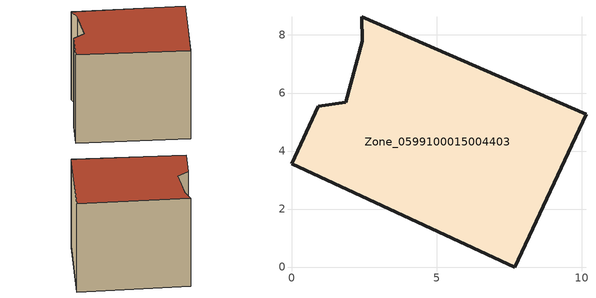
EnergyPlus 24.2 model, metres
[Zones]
Zone_0599100015004403
 floor ground (C_G): 0.92,5.54 1.86,5.68 2.45,7.78 2.42,8.62 10.15,5.26 7.7,0 0,3.57 z0.85
 wall outside (C_F): 0,3.57 7.7,0 10.15,5.26 2.42,8.62 2.45,7.78 1.86,5.68 0.92,5.54 0,3.57 z0.85:8.73
 roof outside (C_R): 1.86,5.68 0.92,5.54 0,3.57 7.7,0 10.15,5.26 2.42,8.62 2.45,7.78 z8.73
[BUILDING]
Pand.0599100015004403: North Axis=0; Terrain=City; Loads Convergence Tolerance Value=0.04; Temperature Convergence Tolerance Value=0.4; Solar Distribution=FullExterior; Maximum Number of Warmup Days=25; Minimum Number of Warmup Days=1
[Site:Location]
Rotterdam.The.Hague.AP_ZH_NLD Design_Conditions: Latitude=51.96; Longitude=4.45; Time Zone=1; Elevation=-4.5
[SITE:GROUNDTEMPERATURE:BUILDINGSURFACE]
18, 18, 18, 18, 18, 18, 18, 18, 18, 18, 18, 18
[MATERIAL] Thermal Absorptance=0.9; Solar Absorptance=0.7; Visible Absorptance=0.7
Name | Roughness | Thickness | Conductivity | Density | Specific Heat
G.TC.1965-1974 | MediumSmooth | 0.15 | 0.882353 | 540 | 1210
F.TC.1965-1974 | Rough | 0.3 | 0.697674 | 1920 | 840
R.TC.1965-1974 | MediumRough | 0.2 | 0.232558 | 1500 | 1000
[CONSTRUCTION]
C_G: G.TC.1965-1974
C_F: F.TC.1965-1974
C_R: R.TC.1965-1974
[ZONE]
Zone_0599100015004403: Type=1; Multiplier=1; Ceiling Height=Autocalculate; Volume=Autocalculate; Floor Area=autocalculate; Part of Total Floor Area=Yes
[ZONEINFILTRATION:DESIGNFLOWRATE]
Infil_Zone_0599100015004403: Zone or ZoneList or Space or SpaceList=Zone_0599100015004403; Schedule=AlwaysOn; Design Flow Rate Calculation Method=Flow/Area; Flow Rate per Floor Area=0.003; Constant Term Coefficient=1; Temperature Term Coefficient=0; Velocity Term Coefficient=0; Velocity Squared Term Coefficient=0
[HVACTEMPLATE:ZONE:IDEALLOADSAIRSYSTEM]
Zone_0599100015004403: Maximum Heating Supply Air Temperature=50; Minimum Cooling Supply Air Temperature=13; Maximum Heating Supply Air Humidity Ratio=0.0156; Minimum Cooling Supply Air Humidity Ratio=0.0077; Heating Limit=NoLimit; Cooling Limit=NoLimit; Dehumidification Control Type=ConstantSensibleHeatRatio; Cooling Sensible Heat Ratio=0.7; Dehumidification Setpoint=60; Humidification Control Type=None; Humidification Setpoint=30; Outdoor Air Method=None; Outdoor Air Flow Rate per Person=0.00944; Outdoor Air Flow Rate per Zone Floor Area=0; Outdoor Air Flow Rate per Zone=0; Demand Controlled Ventilation Type=None; Outdoor Air Economizer Type=NoEconomizer; Heat Recovery Type=None; Sensible Heat Recovery Effectiveness=0.7; Latent Heat Recovery Effectiveness=0.65
[ZONECONTROL:THERMOSTAT]
ThermostatControl_Zone_0599100015004403: Zone or ZoneList=Zone_0599100015004403; Control Type Schedule=DualSetpointControlType; Control 1=Thermostat_Zone_0599100015004403; Temperature Difference Between Cutout And Setpoint=0
[THERMOSTATSETPOINT:DUALSETPOINT]
Thermostat_Zone_0599100015004403: Heating Setpoint Temperature Schedule=HeatingSetpoint_Zone_0599100015004403; Cooling Setpoint Temperature Schedule=CoolingSetpoint_Zone_0599100015004403
[SCHEDULE:COMPACT]
HeatingSetpoint_Zone_0599100015004403: Through: 12/31, For: AllDays, Until: 24:00, 21
CoolingSetpoint_Zone_0599100015004403: Through: 12/31, For: AllDays, Until: 24:00, 24
DualSetpointControlType: Through: 12/31, For: AllDays, Until: 24:00, 4
AlwaysOn: Through: 12/31, For: AllDays, Until: 24:00, 1
